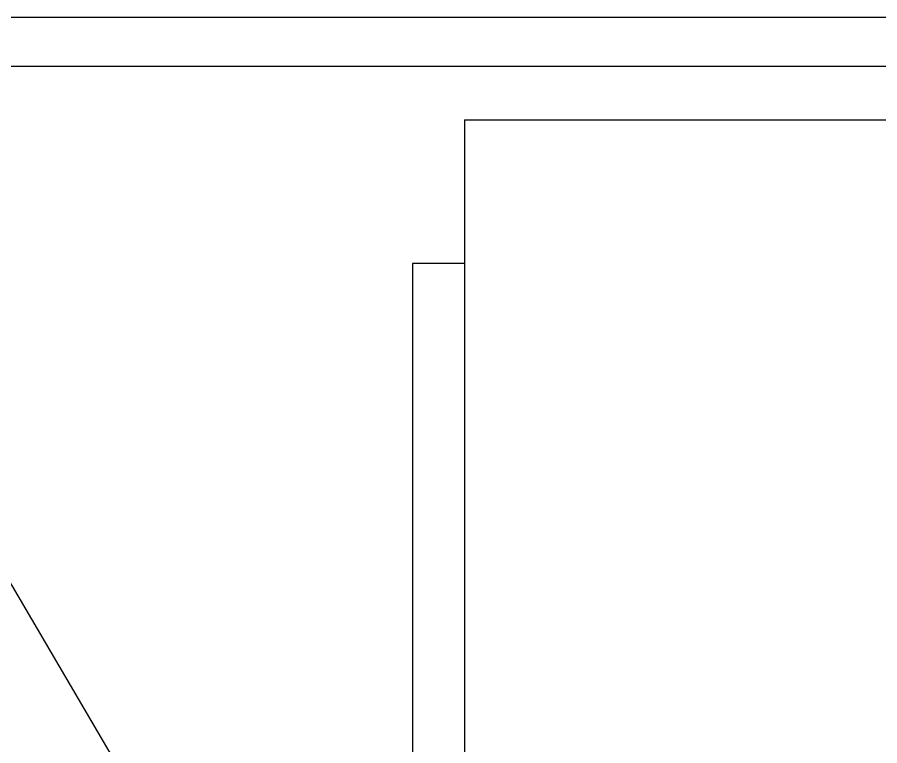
# Model space of a CAD drawing. Header units: inches. Extents: x 21 to 38546, y 13 to 15001.
# Drawn here: x 5916.5 to 5969.1, y 2047.6 to 2092.1 of the extents above; entities that cross this region are included whole.
import ezdxf

# ---------------------------------------------------------------- set-up
doc = ezdxf.new("R2010")
doc.units = ezdxf.units.IN
doc.header["$MEASUREMENT"] = 0
for name, color, linetype, lineweight in [('Z_MİM_-KM-CERAMIC-09', 8, 'Continuous', 25), ('Z_MİM_-KM-ELECTRIC', 8, 'Continuous', 25), ('Z_MİM_-KM-PATTERN-00', 8, 'Continuous', 25), ('Z_MİM_-KM-WALL', 8, 'Continuous', 25)]:
    doc.layers.add(name, color=color, linetype=linetype, lineweight=lineweight)

# ---------------------------------------------------------------- blocks, each defined once
blk = doc.blocks.new('A$Cba0c6c82')
at = {"ltscale": 2}
for p, q in [((0, 0), (0, 65)), ((0, 0), (65, 0)), ((8.763, 0), (8.763, -3.174)), ((8.763, -3.174), (57.856, -3.174))]:
    blk.add_line(p, q, dxfattribs=at)

msp = doc.modelspace()

# ---------------------------------------------------------------- linework, layer by layer
at = {"layer": 'Z_MİM_-KM-CERAMIC-09'}
msp.add_lwpolyline([(6008.758, 2089.084), (5809.756, 2089.084), (5809.756, 1880.083), (6018.756, 1880.084), (6018.756, 2009.083), (6008.758, 2009.083)], close=True, dxfattribs=at)
at = {"layer": 'Z_MİM_-KM-PATTERN-00'}
msp.add_lwpolyline([(6021.756, 1877.083), (5909.257, 2069.084), (5809.756, 1880.083)], dxfattribs=at)
at = {"layer": 'Z_MİM_-KM-WALL'}
msp.add_line((5586.757, 2092.084), (6011.758, 2092.084), dxfattribs=at)

# ---------------------------------------------------------------- block references
at = {"layer": 'Z_MİM_-KM-ELECTRIC', "ltscale": 0.5, "rotation": 270}
msp.add_blockref('A$Cba0c6c82', (5943.758, 2085.82), dxfattribs=at)

doc.saveas('drawing.dxf')
